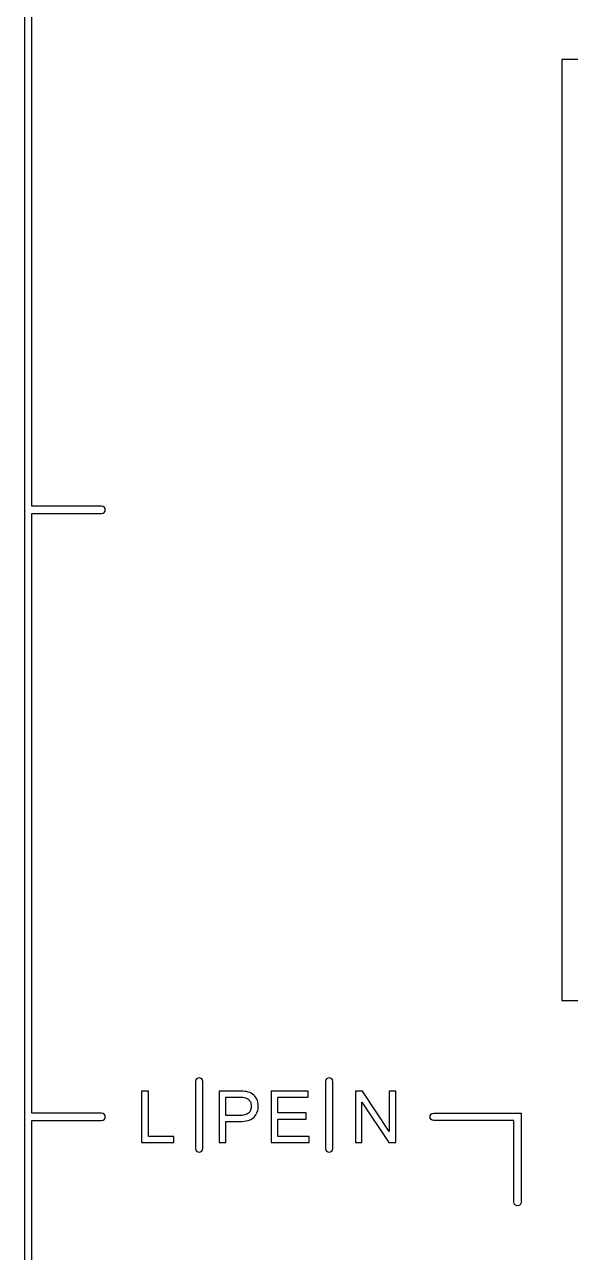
# Model space of a CAD drawing. Header units: millimetres. Extents: x 4086 to 8318, y 123 to 1549.
# Drawn here: x 6868.72 to 6887.32, y 1037.5 to 1079.35 of the extents above; entities that cross this region are included whole.
import ezdxf

# ---------------------------------------------------------------- set-up
doc = ezdxf.new("R2010")
doc.units = ezdxf.units.MM
doc.layers.add('20_ALL_FEATURES', color=7, linetype='Continuous')
doc.layers.add('layer 3', color=7, linetype='Continuous')

msp = doc.modelspace()

# ---------------------------------------------------------------- linework, layer by layer
at = {"layer": '20_ALL_FEATURES', "color": 7, "linetype": 'Continuous'}
for p, q in [((6887.023, 1078.162), (6887.023, 1046.092)), ((6906.423, 1078.162), (6887.023, 1078.162)), ((6887.023, 1046.092), (6906.423, 1046.092))]:
    msp.add_line(p, q, dxfattribs=at)
at = {"layer": 'layer 3'}
for points, knots in [([(6876.966, 1002.914), (6871.074, 1002.914), (6873.313, 1002.914), (6868.721, 1002.914), (6868.721, 1002.914), (6868.721, 1026.121), (6868.721, 1090.756), (6868.721, 1109.134), (6868.721, 1109.134), (6868.721, 1109.134), (6876.966, 1109.134), (6876.966, 1109.134), (6876.966, 1109.134), (6877.035, 1109.134), (6877.091, 1109.078), (6877.091, 1109.009), (6877.091, 1109.009), (6877.091, 1108.94), (6877.035, 1108.884), (6876.966, 1108.884), (6876.966, 1108.884), (6876.966, 1108.884), (6868.971, 1108.884), (6868.971, 1108.884), (6868.971, 1108.884), (6868.971, 1104.646), (6868.971, 1077.295), (6868.971, 1062.938), (6868.971, 1062.938), (6869.283, 1062.938), (6870.721, 1062.938), (6871.346, 1062.938), (6871.346, 1062.938), (6871.415, 1062.938), (6871.471, 1062.882), (6871.471, 1062.813), (6871.471, 1062.813), (6871.471, 1062.744), (6871.415, 1062.688), (6871.346, 1062.688), (6871.346, 1062.688), (6871.033, 1062.688), (6869.596, 1062.688), (6868.971, 1062.688), (6868.971, 1062.688), (6868.971, 1057.227), (6868.971, 1056.56), (6868.971, 1042.249), (6868.971, 1042.249), (6869.283, 1042.249), (6870.721, 1042.249), (6871.346, 1042.249), (6871.346, 1042.249), (6871.415, 1042.249), (6871.471, 1042.193), (6871.471, 1042.124), (6871.471, 1042.124), (6871.471, 1042.055), (6871.415, 1041.999), (6871.346, 1041.999), (6871.346, 1041.999), (6871.033, 1041.999), (6869.596, 1041.999), (6868.971, 1041.999), (6868.971, 1041.999), (6868.971, 1039.548), (6868.971, 1017.251), (6868.971, 1011.953), (6868.971, 1011.953), (6869.283, 1011.953), (6869.421, 1011.953), (6870.046, 1011.953), (6870.046, 1011.953), (6870.115, 1011.953), (6870.171, 1011.897), (6870.171, 1011.828), (6870.171, 1011.828), (6870.171, 1011.759), (6870.115, 1011.703), (6870.046, 1011.703), (6870.046, 1011.703), (6869.733, 1011.703), (6869.596, 1011.703), (6868.971, 1011.703), (6868.971, 1011.703), (6868.971, 1010.308), (6868.971, 1006.065), (6868.971, 1003.164), (6868.971, 1003.164), (6871.99, 1003.164), (6870.137, 1003.164), (6876.966, 1003.164), (6876.966, 1003.164), (6877.035, 1003.164), (6877.091, 1003.108), (6877.091, 1003.039), (6877.091, 1003.039), (6877.091, 1002.97), (6877.035, 1002.914), (6876.966, 1002.914)], [0, 0, 0, 0, 0.038462, 0.038462, 0.038462, 0.038462, 0.076923, 0.076923, 0.076923, 0.076923, 0.115385, 0.115385, 0.115385, 0.115385, 0.153846, 0.153846, 0.153846, 0.153846, 0.192308, 0.192308, 0.192308, 0.192308, 0.230769, 0.230769, 0.230769, 0.230769, 0.269231, 0.269231, 0.269231, 0.269231, 0.307692, 0.307692, 0.307692, 0.307692, 0.346154, 0.346154, 0.346154, 0.346154, 0.384615, 0.384615, 0.384615, 0.384615, 0.423077, 0.423077, 0.423077, 0.423077, 0.461538, 0.461538, 0.461538, 0.461538, 0.5, 0.5, 0.5, 0.5, 0.538462, 0.538462, 0.538462, 0.538462, 0.576923, 0.576923, 0.576923, 0.576923, 0.615385, 0.615385, 0.615385, 0.615385, 0.653846, 0.653846, 0.653846, 0.653846, 0.692308, 0.692308, 0.692308, 0.692308, 0.730769, 0.730769, 0.730769, 0.730769, 0.769231, 0.769231, 0.769231, 0.769231, 0.807692, 0.807692, 0.807692, 0.807692, 0.846154, 0.846154, 0.846154, 0.846154, 0.884615, 0.884615, 0.884615, 0.884615, 0.923077, 0.923077, 0.923077, 0.923077, 1, 1, 1, 1]), ([(6874.792, 1043.332), (6874.792, 1043.332), (6874.792, 1041.043), (6874.792, 1041.043), (6874.792, 1041.043), (6874.792, 1040.974), (6874.736, 1040.918), (6874.667, 1040.918), (6874.667, 1040.918), (6874.598, 1040.918), (6874.542, 1040.974), (6874.542, 1041.043), (6874.542, 1041.043), (6874.542, 1041.043), (6874.542, 1043.332), (6874.542, 1043.332), (6874.542, 1043.332), (6874.542, 1043.401), (6874.598, 1043.457), (6874.667, 1043.457), (6874.667, 1043.457), (6874.736, 1043.457), (6874.792, 1043.401), (6874.792, 1043.332)], [0, 0, 0, 0, 0.142857, 0.142857, 0.142857, 0.142857, 0.285714, 0.285714, 0.285714, 0.285714, 0.428571, 0.428571, 0.428571, 0.428571, 0.571429, 0.571429, 0.571429, 0.571429, 0.714286, 0.714286, 0.714286, 0.714286, 1, 1, 1, 1]), ([(6879.225, 1043.332), (6879.225, 1043.332), (6879.225, 1041.043), (6879.225, 1041.043), (6879.225, 1041.043), (6879.225, 1040.974), (6879.169, 1040.918), (6879.1, 1040.918), (6879.1, 1040.918), (6879.031, 1040.918), (6878.975, 1040.974), (6878.975, 1041.043), (6878.975, 1041.043), (6878.975, 1041.043), (6878.975, 1043.332), (6878.975, 1043.332), (6878.975, 1043.332), (6878.975, 1043.401), (6879.031, 1043.457), (6879.1, 1043.457), (6879.1, 1043.457), (6879.169, 1043.457), (6879.225, 1043.401), (6879.225, 1043.332)], [0, 0, 0, 0, 0.142857, 0.142857, 0.142857, 0.142857, 0.285714, 0.285714, 0.285714, 0.285714, 0.428571, 0.428571, 0.428571, 0.428571, 0.571429, 0.571429, 0.571429, 0.571429, 0.714286, 0.714286, 0.714286, 0.714286, 1, 1, 1, 1]), ([(6872.709, 1041.249), (6872.709, 1041.249), (6872.709, 1042.999), (6872.709, 1042.999), (6872.709, 1042.999), (6872.709, 1042.999), (6872.941, 1042.999), (6872.941, 1042.999), (6872.941, 1042.999), (6872.941, 1042.999), (6872.941, 1041.455), (6872.941, 1041.455), (6872.941, 1041.455), (6872.941, 1041.455), (6873.802, 1041.455), (6873.802, 1041.455), (6873.802, 1041.455), (6873.802, 1041.455), (6873.802, 1041.249), (6873.802, 1041.249), (6873.802, 1041.249), (6873.802, 1041.249), (6872.709, 1041.249), (6872.709, 1041.249)], [0, 0, 0, 0, 0.142857, 0.142857, 0.142857, 0.142857, 0.285714, 0.285714, 0.285714, 0.285714, 0.428571, 0.428571, 0.428571, 0.428571, 0.571429, 0.571429, 0.571429, 0.571429, 0.714286, 0.714286, 0.714286, 0.714286, 1, 1, 1, 1]), ([(6875.346, 1041.249), (6875.346, 1041.249), (6875.346, 1042.999), (6875.346, 1042.999), (6875.346, 1042.999), (6875.346, 1042.999), (6876.006, 1042.999), (6876.006, 1042.999), (6876.006, 1042.999), (6876.122, 1042.999), (6876.211, 1042.994), (6876.273, 1042.983), (6876.273, 1042.983), (6876.359, 1042.968), (6876.431, 1042.941), (6876.489, 1042.901), (6876.489, 1042.901), (6876.547, 1042.861), (6876.594, 1042.805), (6876.63, 1042.732), (6876.63, 1042.732), (6876.665, 1042.66), (6876.683, 1042.581), (6876.683, 1042.494), (6876.683, 1042.494), (6876.683, 1042.346), (6876.635, 1042.22), (6876.54, 1042.117), (6876.54, 1042.117), (6876.446, 1042.014), (6876.274, 1041.963), (6876.027, 1041.963), (6876.027, 1041.963), (6876.027, 1041.963), (6875.578, 1041.963), (6875.578, 1041.963), (6875.578, 1041.963), (6875.578, 1041.963), (6875.578, 1041.249), (6875.578, 1041.249), (6875.578, 1041.249), (6875.578, 1041.249), (6875.346, 1041.249), (6875.346, 1041.249)], [0, 0, 0, 0, 0.083333, 0.083333, 0.083333, 0.083333, 0.166667, 0.166667, 0.166667, 0.166667, 0.25, 0.25, 0.25, 0.25, 0.333333, 0.333333, 0.333333, 0.333333, 0.416667, 0.416667, 0.416667, 0.416667, 0.5, 0.5, 0.5, 0.5, 0.583333, 0.583333, 0.583333, 0.583333, 0.666667, 0.666667, 0.666667, 0.666667, 0.75, 0.75, 0.75, 0.75, 0.833333, 0.833333, 0.833333, 0.833333, 1, 1, 1, 1]), ([(6877.117, 1041.249), (6877.117, 1041.249), (6877.117, 1042.999), (6877.117, 1042.999), (6877.117, 1042.999), (6877.117, 1042.999), (6878.38, 1042.999), (6878.38, 1042.999), (6878.38, 1042.999), (6878.38, 1042.999), (6878.38, 1042.794), (6878.38, 1042.794), (6878.38, 1042.794), (6878.38, 1042.794), (6877.349, 1042.794), (6877.349, 1042.794), (6877.349, 1042.794), (6877.349, 1042.794), (6877.349, 1042.256), (6877.349, 1042.256), (6877.349, 1042.256), (6877.349, 1042.256), (6878.314, 1042.256), (6878.314, 1042.256), (6878.314, 1042.256), (6878.314, 1042.256), (6878.314, 1042.051), (6878.314, 1042.051), (6878.314, 1042.051), (6878.314, 1042.051), (6877.349, 1042.051), (6877.349, 1042.051), (6877.349, 1042.051), (6877.349, 1042.051), (6877.349, 1041.455), (6877.349, 1041.455), (6877.349, 1041.455), (6877.349, 1041.455), (6878.422, 1041.455), (6878.422, 1041.455), (6878.422, 1041.455), (6878.422, 1041.455), (6878.422, 1041.249), (6878.422, 1041.249), (6878.422, 1041.249), (6878.422, 1041.249), (6877.117, 1041.249), (6877.117, 1041.249)], [0, 0, 0, 0, 0.076923, 0.076923, 0.076923, 0.076923, 0.153846, 0.153846, 0.153846, 0.153846, 0.230769, 0.230769, 0.230769, 0.230769, 0.307692, 0.307692, 0.307692, 0.307692, 0.384615, 0.384615, 0.384615, 0.384615, 0.461538, 0.461538, 0.461538, 0.461538, 0.538462, 0.538462, 0.538462, 0.538462, 0.615385, 0.615385, 0.615385, 0.615385, 0.692308, 0.692308, 0.692308, 0.692308, 0.769231, 0.769231, 0.769231, 0.769231, 0.846154, 0.846154, 0.846154, 0.846154, 1, 1, 1, 1]), ([(6879.991, 1041.249), (6879.991, 1041.249), (6879.991, 1042.999), (6879.991, 1042.999), (6879.991, 1042.999), (6879.991, 1042.999), (6880.229, 1042.999), (6880.229, 1042.999), (6880.229, 1042.999), (6880.229, 1042.999), (6881.147, 1041.626), (6881.147, 1041.626), (6881.147, 1041.626), (6881.147, 1041.626), (6881.147, 1042.999), (6881.147, 1042.999), (6881.147, 1042.999), (6881.147, 1042.999), (6881.37, 1042.999), (6881.37, 1042.999), (6881.37, 1042.999), (6881.37, 1042.999), (6881.37, 1041.249), (6881.37, 1041.249), (6881.37, 1041.249), (6881.37, 1041.249), (6881.132, 1041.249), (6881.132, 1041.249), (6881.132, 1041.249), (6881.132, 1041.249), (6880.214, 1042.623), (6880.214, 1042.623), (6880.214, 1042.623), (6880.214, 1042.623), (6880.214, 1041.249), (6880.214, 1041.249), (6880.214, 1041.249), (6880.214, 1041.249), (6879.991, 1041.249), (6879.991, 1041.249)], [0, 0, 0, 0, 0.090909, 0.090909, 0.090909, 0.090909, 0.181818, 0.181818, 0.181818, 0.181818, 0.272727, 0.272727, 0.272727, 0.272727, 0.363636, 0.363636, 0.363636, 0.363636, 0.454545, 0.454545, 0.454545, 0.454545, 0.545455, 0.545455, 0.545455, 0.545455, 0.636364, 0.636364, 0.636364, 0.636364, 0.727273, 0.727273, 0.727273, 0.727273, 0.818182, 0.818182, 0.818182, 0.818182, 1, 1, 1, 1]), ([(6875.578, 1042.168), (6875.578, 1042.168), (6876.03, 1042.168), (6876.03, 1042.168), (6876.03, 1042.168), (6876.18, 1042.168), (6876.286, 1042.196), (6876.349, 1042.252), (6876.349, 1042.252), (6876.412, 1042.308), (6876.443, 1042.386), (6876.443, 1042.487), (6876.443, 1042.487), (6876.443, 1042.56), (6876.425, 1042.623), (6876.388, 1042.675), (6876.388, 1042.675), (6876.351, 1042.727), (6876.302, 1042.762), (6876.241, 1042.778), (6876.241, 1042.778), (6876.202, 1042.789), (6876.13, 1042.794), (6876.025, 1042.794), (6876.025, 1042.794), (6876.025, 1042.794), (6875.578, 1042.794), (6875.578, 1042.794), (6875.578, 1042.794), (6875.578, 1042.794), (6875.578, 1042.168), (6875.578, 1042.168)], [0, 0, 0, 0, 0.111111, 0.111111, 0.111111, 0.111111, 0.222222, 0.222222, 0.222222, 0.222222, 0.333333, 0.333333, 0.333333, 0.333333, 0.444444, 0.444444, 0.444444, 0.444444, 0.555556, 0.555556, 0.555556, 0.555556, 0.666667, 0.666667, 0.666667, 0.666667, 0.777778, 0.777778, 0.777778, 0.777778, 1, 1, 1, 1]), ([(6885.637, 1039.219), (6885.637, 1039.219), (6885.637, 1042.249), (6885.637, 1042.249), (6885.637, 1042.249), (6885.637, 1042.249), (6882.659, 1042.249), (6882.659, 1042.249), (6882.659, 1042.249), (6882.59, 1042.249), (6882.534, 1042.193), (6882.534, 1042.124), (6882.534, 1042.124), (6882.534, 1042.055), (6882.59, 1041.999), (6882.659, 1041.999), (6882.659, 1041.999), (6882.659, 1041.999), (6885.387, 1041.999), (6885.387, 1041.999), (6885.387, 1041.999), (6885.387, 1041.999), (6885.387, 1039.219), (6885.387, 1039.219), (6885.387, 1039.219), (6885.387, 1039.15), (6885.443, 1039.094), (6885.512, 1039.094), (6885.512, 1039.094), (6885.581, 1039.094), (6885.637, 1039.15), (6885.637, 1039.219)], [0, 0, 0, 0, 0.111111, 0.111111, 0.111111, 0.111111, 0.222222, 0.222222, 0.222222, 0.222222, 0.333333, 0.333333, 0.333333, 0.333333, 0.444444, 0.444444, 0.444444, 0.444444, 0.555556, 0.555556, 0.555556, 0.555556, 0.666667, 0.666667, 0.666667, 0.666667, 0.777778, 0.777778, 0.777778, 0.777778, 1, 1, 1, 1])]:
    msp.add_open_spline(points, degree=3, knots=knots, dxfattribs=at)

doc.saveas('drawing.dxf')
